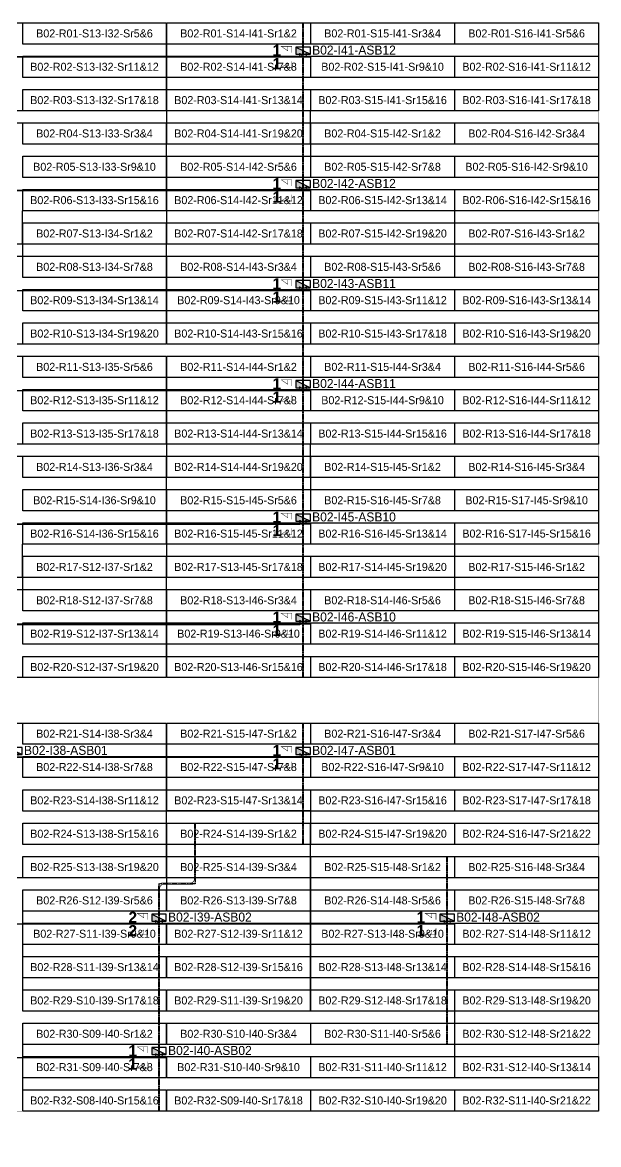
# Model space of a CAD drawing. Header units: metres. Extents: x 531689 to 532245, y 2673919 to 2674172.
# Drawn here: x 532115.4 to 532244.9, y 2673919.3 to 2674171.7 of the extents above; entities that cross this region are included whole.
import ezdxf
from ezdxf.enums import TextEntityAlignment as Align

# ---------------------------------------------------------------- set-up
doc = ezdxf.new("R2010")
doc.units = ezdxf.units.M
doc.header["$MEASUREMENT"] = 0
doc.linetypes.add('CENTER', pattern=[2, 1.25, -0.25, 0.25, -0.25])
doc.layers.add('Boundary-12.5 MW Block', color=6, linetype='Continuous', lineweight=9)
doc.layers.add('PILE', color=1, linetype='Continuous', lineweight=15)
for name, color, linetype in [('DC Trench BL-02', 40, 'Continuous'), ('E-Inverter Grouping', 2, 'Continuous'), ('Inverter Block-02', 7, 'Continuous'), ('LT Cable(AG) INV to LT Panel BL-02', 2, 'Continuous'), ('Messenger Wire Block-02 (Master Path)', 30, 'Continuous'), ('Messenger Wire Block-02 (MW Path)', 191, 'Continuous'), ('MMS Table Block-02', 8, 'Continuous'), ('Plan Line - DC BL-02', 40, 'Continuous'), ('Section Marking BL-02', 2, 'Continuous')]:
    doc.layers.add(name, color=color, linetype=linetype)
doc.styles.add('BoldTextStyle', font='arialbd.ttf')
doc.styles.get("Standard").update_dxf_attribs({"font": 'Adani Regular.ttf'})

# ---------------------------------------------------------------- blocks, each defined once
blk = doc.blocks.new('MMS Table (32.292 x 4.788)')
at = {"color": 0}
blk.add_lwpolyline([(0, -0.002), (0, 4.786), (32.292, 4.786), (32.292, -0.002)], close=True, dxfattribs=at)
at = {"color": 7}
blk.add_attdef('ID1', text='', height=1.8, dxfattribs=at).set_placement((16.146, 2.392), align=Align.MIDDLE_CENTER)
blk = doc.blocks.new('Inverter Block')
h = blk.add_hatch(color=0)
h.dxf.hatch_style = 1
h.paths.add_polyline_path([(-1.46, 2.27), (-1.46, 0.85), (1.46, 0.85)])
at = {"color": 0}
blk.add_lwpolyline([(1.46, 2.27), (-1.46, 2.27), (-1.46, 0.85), (1.46, 0.85)], close=True, dxfattribs=at)
blk.add_lwpolyline([(-1.46, 2.27), (1.46, 0.85)], dxfattribs=at)
at = {"layer": 'PILE'}
for centre in [(-0.61, 0.85), (0.61, 0.85)]:
    blk.add_circle(centre, 0.156, dxfattribs=at)
at = {"color": 7}
blk.add_attdef('ID', (-1.46, 3.01), '', height=1.8, dxfattribs=at)

msp = doc.modelspace()

# ---------------------------------------------------------------- linework, layer by layer
at = {"layer": 'Boundary-12.5 MW Block', "const_width": 0.05}
msp.add_lwpolyline([(531689.41, 2674066.58), (531721.8, 2674066.58), (531721.8, 2674171.58), (532244.88, 2674171.58), (532244.88, 2673926.79), (531953.35, 2673926.79), (531953.35, 2673919.29), (531888.66, 2673919.29), (531888.66, 2673934.29), (531856.27, 2673934.29), (531856.27, 2673949.29), (531818.98, 2673949.29), (531818.98, 2673956.79), (531786.59, 2673956.79), (531786.59, 2673971.79), (531754.2, 2673971.79), (531754.2, 2673979.29), (531721.8, 2673979.29), (531721.8, 2673994.29), (531689.41, 2673994.29)], close=True, dxfattribs=at)
at = {"layer": 'DC Trench BL-02', "color": 40, "const_width": 0.15}
for points in [[(532178.6, 2674171.58), (532178.3, 2674171.58), (532178.3, 2674024.29), (532178.6, 2674024.29)], [(532178.6, 2674014.08), (532178.3, 2674014.08), (532178.3, 2673986.79), (532178.6, 2673986.79)], [(532210.99, 2673984.08), (532210.69, 2673984.08), (532210.69, 2673941.79), (532210.99, 2673941.79)]]:
    msp.add_lwpolyline(points, close=True, dxfattribs=at)
msp.add_lwpolyline([(532146.21, 2673976.88, -0.414214), (532147.11, 2673977.78), (532153.42, 2673977.78, 0.414214), (532154.32, 2673978.68), (532154.32, 2673991.58), (532154.02, 2673991.58), (532154.02, 2673978.98, -0.414214), (532153.12, 2673978.08), (532146.81, 2673978.08, 0.414214), (532145.91, 2673977.18), (532145.91, 2673926.79), (532146.21, 2673926.79)], format="xyb", close=True, dxfattribs=at)
at = {"layer": 'E-Inverter Grouping', "color": 3}
for points in [[(532147.7, 2674171.58), (532147.7, 2674151.79), (532082.92, 2674151.79), (532082.92, 2674144.29), (532050.62, 2674144.29), (532050.62, 2674171.58)], [(532244.88, 2674171.58), (532244.88, 2674151.79), (532180.09, 2674151.79), (532180.09, 2674144.29), (532147.8, 2674144.29), (532147.8, 2674171.58)], [(532147.7, 2674149.08), (532147.7, 2674129.29), (532115.31, 2674129.29), (532115.31, 2674121.79), (532050.62, 2674121.79), (532050.62, 2674141.58), (532083.02, 2674141.58), (532083.02, 2674149.08)], [(532244.88, 2674149.08), (532244.88, 2674129.29), (532212.48, 2674129.29), (532212.48, 2674121.79), (532147.8, 2674121.79), (532147.8, 2674141.58), (532180.19, 2674141.58), (532180.19, 2674149.08)], [(532147.7, 2674099.29), (532050.62, 2674099.29), (532050.62, 2674119.08), (532115.41, 2674119.08), (532115.41, 2674126.58), (532147.7, 2674126.58)], [(532244.88, 2674099.29), (532147.8, 2674099.29), (532147.8, 2674119.08), (532212.58, 2674119.08), (532212.58, 2674126.58), (532244.88, 2674126.58)], [(532147.7, 2674096.58), (532147.7, 2674076.79), (532082.92, 2674076.79), (532082.92, 2674069.29), (532050.62, 2674069.29), (532050.62, 2674096.58)], [(532244.88, 2674096.58), (532244.88, 2674076.79), (532180.09, 2674076.79), (532180.09, 2674069.29), (532147.8, 2674069.29), (532147.8, 2674096.58)], [(532147.7, 2674074.08), (532147.7, 2674054.29), (532115.31, 2674054.29), (532115.31, 2674046.79), (532050.62, 2674046.79), (532050.62, 2674066.58), (532083.02, 2674066.58), (532083.02, 2674074.08)], [(532244.88, 2674074.08), (532244.88, 2674054.29), (532212.48, 2674054.29), (532212.48, 2674046.79), (532147.8, 2674046.79), (532147.8, 2674066.58), (532180.19, 2674066.58), (532180.19, 2674074.08)], [(532147.7, 2674024.29), (532050.62, 2674024.29), (532050.62, 2674044.08), (532115.41, 2674044.08), (532115.41, 2674051.58), (532147.7, 2674051.58)], [(532244.88, 2674024.29), (532147.8, 2674024.29), (532147.8, 2674044.08), (532212.58, 2674044.08), (532212.58, 2674051.58), (532244.88, 2674051.58)], [(532147.7, 2673979.29), (532083.02, 2673979.29), (532083.02, 2674014.08), (532147.7, 2674014.08)], [(532180.09, 2673949.29), (532115.41, 2673949.29), (532115.41, 2673976.58), (532147.8, 2673976.58), (532147.8, 2673991.58), (532180.09, 2673991.58)]]:
    msp.add_lwpolyline(points, close=True, dxfattribs=at)
at = {"layer": 'E-Inverter Grouping'}
for points in [[(532244.88, 2673986.79), (532180.19, 2673986.79), (532180.19, 2673994.29), (532147.8, 2673994.29), (532147.8, 2674014.08), (532244.88, 2674014.08)], [(532244.88, 2673941.79), (532212.58, 2673941.79), (532212.58, 2673949.29), (532180.19, 2673949.29), (532180.19, 2673984.08), (532244.88, 2673984.08)], [(532212.48, 2673939.08), (532244.88, 2673939.08), (532244.88, 2673926.79), (532115.41, 2673926.79), (532115.41, 2673946.58), (532212.48, 2673946.58)]]:
    msp.add_lwpolyline(points, close=True, dxfattribs=at)
at = {"layer": 'LT Cable(AG) INV to LT Panel BL-02', "color": 5}
for points in [[(532009.91, 2674039.74, -0.317911), (532009.31, 2674040.59), (532009.31, 2674043.79, 0.214019), (532009.01, 2674044.46), (532002.29, 2674050.44, -0.214019), (532001.99, 2674051.11), (532001.99, 2674052.87, -0.0289), (532002, 2674052.97), (532002.05, 2674053.45, 0.0289), (532002.06, 2674053.56), (532002.06, 2674163.08, -0.414214), (532002.96, 2674163.98), (532177.55, 2674163.98, 0.414214), (532178.45, 2674164.88), (532178.45, 2674165.19)], [(532009.91, 2674039.81, -0.301586), (532009.36, 2674040.64), (532009.36, 2674043.81, 0.214019), (532009.06, 2674044.48), (532002.34, 2674050.46, -0.214019), (532002.04, 2674051.13), (532002.04, 2674052.87, -0.0289), (532002.05, 2674052.97), (532002.1, 2674053.45, 0.0289), (532002.11, 2674053.55), (532002.11, 2674133.03, -0.414214), (532003.01, 2674133.93), (532177.55, 2674133.93, 0.414214), (532178.45, 2674134.83), (532178.45, 2674135.19)], [(532011.98, 2674039.79), (532010.31, 2674039.79, -0.414214), (532009.41, 2674040.69), (532009.41, 2674043.83, 0.214019), (532009.11, 2674044.5), (532002.39, 2674050.48, -0.214019), (532002.09, 2674051.15), (532002.09, 2674052.86, -0.0289), (532002.1, 2674052.97), (532002.15, 2674053.45, 0.0289), (532002.16, 2674053.55), (532002.16, 2674110.48, -0.414214), (532003.06, 2674111.38), (532177.55, 2674111.38, 0.414214), (532178.45, 2674112.28), (532178.45, 2674112.69)], [(532011.98, 2674039.84), (532010.36, 2674039.84, -0.414214), (532009.46, 2674040.74), (532009.46, 2674043.86, 0.214019), (532009.16, 2674044.53), (532002.44, 2674050.51, -0.214019), (532002.14, 2674051.18), (532002.14, 2674052.86, -0.0289), (532002.15, 2674052.97), (532002.2, 2674053.44, 0.0289), (532002.21, 2674053.55), (532002.21, 2674087.93, -0.414214), (532003.11, 2674088.83), (532177.55, 2674088.83, 0.414214), (532178.45, 2674089.73), (532178.45, 2674090.19)], [(532013.92, 2674039.89), (532010.41, 2674039.89, -0.414214), (532009.51, 2674040.79), (532009.51, 2674043.88, 0.214019), (532009.21, 2674044.55), (532002.49, 2674050.53, -0.214019), (532002.19, 2674051.2), (532002.19, 2674052.86, -0.0289), (532002.2, 2674052.96), (532002.25, 2674053.44, 0.0289), (532002.26, 2674053.55), (532002.26, 2674057.88, -0.414214), (532003.16, 2674058.78), (532177.55, 2674058.78, 0.414214), (532178.45, 2674059.68), (532178.45, 2674060.19)], [(532013.92, 2674039.94), (532010.46, 2674039.94, -0.414214), (532009.56, 2674040.84), (532009.56, 2674043.9, 0.214019), (532009.26, 2674044.57), (532002.54, 2674050.55, -0.214019), (532002.24, 2674051.22), (532002.24, 2674052.86, -0.0289), (532002.25, 2674052.96), (532002.3, 2674053.44, 0.0289), (532002.31, 2674053.54), (532002.31, 2674057.83, -0.414214), (532003.21, 2674058.73), (532051.29, 2674058.73, -0.414214), (532052.19, 2674057.83), (532052.19, 2674037.13, 0.414214), (532053.09, 2674036.23), (532177.55, 2674036.23, 0.414214), (532178.45, 2674037.13), (532178.45, 2674037.69)], [(532010.88, 2674037.18), (532007.56, 2674037.18, 0.024624), (532007.47, 2674037.17), (532006.1, 2674037.04, -0.051898), (532005.91, 2674037.02), (532002.81, 2674037.02, 0.414484), (532001.91, 2674036.12), (532001.93, 2674015.34, 0.083498), (532001.98, 2674015.04), (532002.08, 2674014.75, -0.083731), (532002.13, 2674014.46), (532002.13, 2673939.75, 0.414214), (532003.03, 2673938.85), (532145.16, 2673938.85, 0.414214), (532146.06, 2673939.75), (532146.06, 2673940.19)], [(532010.88, 2674037.13), (532007.56, 2674037.13, 0.024721), (532007.47, 2674037.12), (532006.1, 2674036.99, -0.051898), (532005.92, 2674036.97), (532002.86, 2674036.97, 0.414484), (532001.96, 2674036.07), (532001.98, 2674015.35, 0.083498), (532002.03, 2674015.05), (532002.13, 2674014.76, -0.083731), (532002.18, 2674014.47), (532002.18, 2673969.8, 0.414214), (532003.08, 2673968.9), (532209.94, 2673968.9, 0.414214), (532210.84, 2673969.8), (532210.84, 2673970.19)], [(532010.88, 2674037.1), (532007.56, 2674037.1, 0.024769), (532007.47, 2674037.1), (532006.11, 2674036.96, -0.051898), (532005.92, 2674036.94), (532002.89, 2674036.94, 0.414484), (532001.99, 2674036.04), (532002.01, 2674015.35, 0.083498), (532002.06, 2674015.06), (532002.16, 2674014.77, -0.083731), (532002.21, 2674014.47), (532002.21, 2673969.83, 0.414214), (532003.11, 2673968.93), (532145.16, 2673968.93, 0.414214), (532146.06, 2673969.83), (532146.06, 2673970.19)], [(532013.04, 2674037.05), (532007.56, 2674037.05, 0.024865), (532007.47, 2674037.05), (532006.11, 2674036.91, -0.051898), (532005.93, 2674036.89), (532002.94, 2674036.89, 0.414484), (532002.04, 2674035.99), (532002.06, 2674015.36, 0.083498), (532002.11, 2674015.06), (532002.21, 2674014.77, -0.083731), (532002.26, 2674014.48), (532002.26, 2674007.38, 0.414214), (532003.16, 2674006.48), (532177.55, 2674006.48, 0.414214), (532178.45, 2674007.38), (532178.45, 2674007.69)]]:
    msp.add_lwpolyline(points, format="xyb", dxfattribs=at)
at = {"layer": 'Messenger Wire Block-02 (Master Path)'}
for points in [[(532002.16, 2674163.88), (532180.09, 2674163.88)], [(532002.16, 2674133.88), (532180.09, 2674133.88)], [(532002.16, 2674111.38), (532180.09, 2674111.38)], [(532002.16, 2674088.88), (532180.09, 2674088.88)], [(532002.16, 2674058.88), (532180.09, 2674058.88)], [(532052.34, 2674036.38), (532180.09, 2674036.38)], [(532002.16, 2674006.38), (532180.09, 2674006.38)], [(531888.66, 2673968.88), (532212.48, 2673968.88)], [(531921.06, 2673938.88), (532147.7, 2673938.88)]]:
    msp.add_lwpolyline(points, dxfattribs=at)
at = {"layer": 'Messenger Wire Block-02 (MW Path)', "const_width": 0.1}
for points in [[(532002.16, 2674163.88), (532180.09, 2674163.88)], [(532002.16, 2674133.88), (532180.09, 2674133.88)], [(532002.16, 2674111.38), (532180.09, 2674111.38)], [(532002.16, 2674088.88), (532180.09, 2674088.88)], [(532002.16, 2674058.88), (532180.09, 2674058.88)], [(532052.34, 2674036.38), (532180.09, 2674036.38)], [(532002.16, 2674006.38), (532180.09, 2674006.38)], [(531888.66, 2673968.88), (532212.48, 2673968.88)], [(531921.06, 2673938.88), (532147.7, 2673938.88)]]:
    msp.add_lwpolyline(points, dxfattribs=at)
at = {"layer": 'Plan Line - DC BL-02', "color": 6, "linetype": 'CENTER'}
for points in [[(532178.45, 2674171.58), (532178.45, 2674024.29)], [(532178.45, 2674014.08), (532178.45, 2673986.79)], [(532154.17, 2673991.58), (532154.17, 2673977.93), (532146.06, 2673977.93)], [(532210.84, 2673984.08), (532210.84, 2673941.79)], [(532146.06, 2673977.93), (532146.06, 2673926.79)]]:
    msp.add_lwpolyline(points, dxfattribs=at)
at = {"layer": 'Section Marking BL-02', "color": 94, "lineweight": 35, "true_color": 0x00a500, "const_width": 0.1}
for points in [[(532175.95, 2674164.88), (532175.95, 2674166.27), (532173.55, 2674166.27), (532175.03, 2674165.26), (532175.03, 2674166.27)], [(532175.95, 2674162.88), (532175.95, 2674161.49), (532173.55, 2674161.49), (532175.03, 2674162.5), (532175.03, 2674161.49)], [(532175.95, 2674134.88), (532175.95, 2674136.27), (532173.55, 2674136.27), (532175.03, 2674135.26), (532175.03, 2674136.27)], [(532175.95, 2674132.88), (532175.95, 2674131.49), (532173.55, 2674131.49), (532175.03, 2674132.5), (532175.03, 2674131.49)], [(532175.95, 2674112.38), (532175.95, 2674113.77), (532173.55, 2674113.77), (532175.03, 2674112.76), (532175.03, 2674113.77)], [(532175.95, 2674110.38), (532175.95, 2674108.99), (532173.55, 2674108.99), (532175.03, 2674110), (532175.03, 2674108.99)], [(532175.95, 2674089.88), (532175.95, 2674091.27), (532173.55, 2674091.27), (532175.03, 2674090.26), (532175.03, 2674091.27)], [(532175.95, 2674087.88), (532175.95, 2674086.49), (532173.55, 2674086.49), (532175.03, 2674087.5), (532175.03, 2674086.49)], [(532175.95, 2674059.88), (532175.95, 2674061.27), (532173.55, 2674061.27), (532175.03, 2674060.26), (532175.03, 2674061.27)], [(532175.95, 2674057.88), (532175.95, 2674056.49), (532173.55, 2674056.49), (532175.03, 2674057.5), (532175.03, 2674056.49)], [(532175.95, 2674037.38), (532175.95, 2674038.77), (532173.55, 2674038.77), (532175.03, 2674037.76), (532175.03, 2674038.77)], [(532175.95, 2674035.38), (532175.95, 2674033.99), (532173.55, 2674033.99), (532175.03, 2674035), (532175.03, 2674033.99)], [(532175.95, 2674007.38), (532175.95, 2674008.77), (532173.55, 2674008.77), (532175.03, 2674007.76), (532175.03, 2674008.77)], [(532175.95, 2674005.38), (532175.95, 2674003.99), (532173.55, 2674003.99), (532175.03, 2674005), (532175.03, 2674003.99)], [(532143.56, 2673969.88), (532143.56, 2673971.27), (532141.16, 2673971.27), (532142.64, 2673970.26), (532142.64, 2673971.27)], [(532208.34, 2673969.88), (532208.34, 2673971.27), (532205.94, 2673971.27), (532207.42, 2673970.26), (532207.42, 2673971.27)], [(532143.56, 2673967.88), (532143.56, 2673966.49), (532141.16, 2673966.49), (532142.64, 2673967.5), (532142.64, 2673966.49)], [(532208.34, 2673967.88), (532208.34, 2673966.49), (532205.94, 2673966.49), (532207.42, 2673967.5), (532207.42, 2673966.49)], [(532143.56, 2673939.88), (532143.56, 2673941.27), (532141.16, 2673941.27), (532142.64, 2673940.26), (532142.64, 2673941.27)], [(532143.56, 2673937.88), (532143.56, 2673936.49), (532141.16, 2673936.49), (532142.64, 2673937.5), (532142.64, 2673936.49)]]:
    msp.add_lwpolyline(points, dxfattribs=at)

# ---------------------------------------------------------------- block references
at = {"layer": 'Inverter Block-02'}
ref = msp.add_blockref('Inverter Block', (532178.45, 2674163.53), dxfattribs=dict(at, xscale=1.124999999976148, yscale=1.124999999976148, zscale=1.124999999976148))
ref.add_attrib('ID', 'B02-I41-ASB12', (532180.5, 2674164.42), dxfattribs={"layer": '0', "color": 7, "height": 2.025})
ref = msp.add_blockref('Inverter Block', (532178.45, 2674133.53), dxfattribs=dict(at, xscale=1.124999999976148, yscale=1.124999999976148, zscale=1.124999999976148))
ref.add_attrib('ID', 'B02-I42-ASB12', (532180.5, 2674134.42), dxfattribs={"layer": '0', "color": 7, "height": 2.025})
ref = msp.add_blockref('Inverter Block', (532178.45, 2674111.03), dxfattribs=dict(at, xscale=1.124999999976148, yscale=1.124999999976148, zscale=1.124999999976148))
ref.add_attrib('ID', 'B02-I43-ASB11', (532180.5, 2674111.92), dxfattribs={"layer": '0', "color": 7, "height": 2.025})
ref = msp.add_blockref('Inverter Block', (532178.45, 2674088.53), dxfattribs=dict(at, xscale=1.124999999976148, yscale=1.124999999976148, zscale=1.124999999976148))
ref.add_attrib('ID', 'B02-I44-ASB11', (532180.5, 2674089.42), dxfattribs={"layer": '0', "color": 7, "height": 2.025})
ref = msp.add_blockref('Inverter Block', (532178.45, 2674058.53), dxfattribs=dict(at, xscale=1.124999999976148, yscale=1.124999999976148, zscale=1.124999999976148))
ref.add_attrib('ID', 'B02-I45-ASB10', (532180.5, 2674059.42), dxfattribs={"layer": '0', "color": 7, "height": 2.025})
ref = msp.add_blockref('Inverter Block', (532178.45, 2674036.03), dxfattribs=dict(at, xscale=1.124999999976148, yscale=1.124999999976148, zscale=1.124999999976148))
ref.add_attrib('ID', 'B02-I46-ASB10', (532180.5, 2674036.92), dxfattribs={"layer": '0', "color": 7, "height": 2.025})
ref = msp.add_blockref('Inverter Block', (532113.67, 2674006.03), dxfattribs=dict(at, xscale=1.124999999976148, yscale=1.124999999976148, zscale=1.124999999976148))
ref.add_attrib('ID', 'B02-I38-ASB01', (532115.71, 2674006.92), dxfattribs={"layer": '0', "color": 7, "height": 2.025})
ref = msp.add_blockref('Inverter Block', (532178.45, 2674006.03), dxfattribs=dict(at, xscale=1.124999999976148, yscale=1.124999999976148, zscale=1.124999999976148))
ref.add_attrib('ID', 'B02-I47-ASB01', (532180.5, 2674006.92), dxfattribs={"layer": '0', "color": 7, "height": 2.025})
ref = msp.add_blockref('Inverter Block', (532146.06, 2673968.53), dxfattribs=dict(at, xscale=1.124999999976148, yscale=1.124999999976148, zscale=1.124999999976148))
ref.add_attrib('ID', 'B02-I39-ASB02', (532148.1, 2673969.42), dxfattribs={"layer": '0', "color": 7, "height": 2.025})
ref = msp.add_blockref('Inverter Block', (532210.84, 2673968.53), dxfattribs=dict(at, xscale=1.124999999976148, yscale=1.124999999976148, zscale=1.124999999976148))
ref.add_attrib('ID', 'B02-I48-ASB02', (532212.89, 2673969.42), dxfattribs={"layer": '0', "color": 7, "height": 2.025})
ref = msp.add_blockref('Inverter Block', (532146.06, 2673938.53), dxfattribs=dict(at, xscale=1.124999999976148, yscale=1.124999999976148, zscale=1.124999999976148))
ref.add_attrib('ID', 'B02-I40-ASB02', (532148.1, 2673939.42), dxfattribs={"layer": '0', "color": 7, "height": 2.025})
at = {"layer": 'MMS Table Block-02'}
for p, values in [((532115.41, 2674166.79), {'ID1': 'B02-R01-S13-I32-Sr5&6'}), ((532147.8, 2674166.79), {'ID1': 'B02-R01-S14-I41-Sr1&2'}), ((532180.19, 2674166.79), {'ID1': 'B02-R01-S15-I41-Sr3&4'}), ((532212.58, 2674166.79), {'ID1': 'B02-R01-S16-I41-Sr5&6'}), ((532115.41, 2674159.29), {'ID1': 'B02-R02-S13-I32-Sr11&12'}), ((532147.8, 2674159.29), {'ID1': 'B02-R02-S14-I41-Sr7&8'}), ((532180.19, 2674159.29), {'ID1': 'B02-R02-S15-I41-Sr9&10'}), ((532212.58, 2674159.29), {'ID1': 'B02-R02-S16-I41-Sr11&12'}), ((532115.41, 2674151.79), {'ID1': 'B02-R03-S13-I32-Sr17&18'}), ((532147.8, 2674151.79), {'ID1': 'B02-R03-S14-I41-Sr13&14'}), ((532180.19, 2674151.79), {'ID1': 'B02-R03-S15-I41-Sr15&16'}), ((532212.58, 2674151.79), {'ID1': 'B02-R03-S16-I41-Sr17&18'}), ((532115.41, 2674144.29), {'ID1': 'B02-R04-S13-I33-Sr3&4'}), ((532147.8, 2674144.29), {'ID1': 'B02-R04-S14-I41-Sr19&20'}), ((532180.19, 2674144.29), {'ID1': 'B02-R04-S15-I42-Sr1&2'}), ((532212.58, 2674144.29), {'ID1': 'B02-R04-S16-I42-Sr3&4'}), ((532115.41, 2674136.79), {'ID1': 'B02-R05-S13-I33-Sr9&10'}), ((532147.8, 2674136.79), {'ID1': 'B02-R05-S14-I42-Sr5&6'}), ((532180.19, 2674136.79), {'ID1': 'B02-R05-S15-I42-Sr7&8'}), ((532212.58, 2674136.79), {'ID1': 'B02-R05-S16-I42-Sr9&10'}), ((532115.41, 2674129.29), {'ID1': 'B02-R06-S13-I33-Sr15&16'}), ((532147.8, 2674129.29), {'ID1': 'B02-R06-S14-I42-Sr11&12'}), ((532180.19, 2674129.29), {'ID1': 'B02-R06-S15-I42-Sr13&14'}), ((532212.58, 2674129.29), {'ID1': 'B02-R06-S16-I42-Sr15&16'}), ((532115.41, 2674121.79), {'ID1': 'B02-R07-S13-I34-Sr1&2'}), ((532147.8, 2674121.79), {'ID1': 'B02-R07-S14-I42-Sr17&18'}), ((532180.19, 2674121.79), {'ID1': 'B02-R07-S15-I42-Sr19&20'}), ((532212.58, 2674121.79), {'ID1': 'B02-R07-S16-I43-Sr1&2'}), ((532115.41, 2674114.29), {'ID1': 'B02-R08-S13-I34-Sr7&8'}), ((532147.8, 2674114.29), {'ID1': 'B02-R08-S14-I43-Sr3&4'}), ((532180.19, 2674114.29), {'ID1': 'B02-R08-S15-I43-Sr5&6'}), ((532212.58, 2674114.29), {'ID1': 'B02-R08-S16-I43-Sr7&8'}), ((532115.41, 2674106.79), {'ID1': 'B02-R09-S13-I34-Sr13&14'}), ((532147.8, 2674106.79), {'ID1': 'B02-R09-S14-I43-Sr9&10'}), ((532180.19, 2674106.79), {'ID1': 'B02-R09-S15-I43-Sr11&12'}), ((532212.58, 2674106.79), {'ID1': 'B02-R09-S16-I43-Sr13&14'}), ((532115.41, 2674099.29), {'ID1': 'B02-R10-S13-I34-Sr19&20'}), ((532147.8, 2674099.29), {'ID1': 'B02-R10-S14-I43-Sr15&16'}), ((532180.19, 2674099.29), {'ID1': 'B02-R10-S15-I43-Sr17&18'}), ((532212.58, 2674099.29), {'ID1': 'B02-R10-S16-I43-Sr19&20'}), ((532115.41, 2674091.79), {'ID1': 'B02-R11-S13-I35-Sr5&6'}), ((532147.8, 2674091.79), {'ID1': 'B02-R11-S14-I44-Sr1&2'}), ((532180.19, 2674091.79), {'ID1': 'B02-R11-S15-I44-Sr3&4'}), ((532212.58, 2674091.79), {'ID1': 'B02-R11-S16-I44-Sr5&6'}), ((532115.41, 2674084.29), {'ID1': 'B02-R12-S13-I35-Sr11&12'}), ((532147.8, 2674084.29), {'ID1': 'B02-R12-S14-I44-Sr7&8'}), ((532180.19, 2674084.29), {'ID1': 'B02-R12-S15-I44-Sr9&10'}), ((532212.58, 2674084.29), {'ID1': 'B02-R12-S16-I44-Sr11&12'}), ((532115.41, 2674076.79), {'ID1': 'B02-R13-S13-I35-Sr17&18'}), ((532147.8, 2674076.79), {'ID1': 'B02-R13-S14-I44-Sr13&14'}), ((532180.19, 2674076.79), {'ID1': 'B02-R13-S15-I44-Sr15&16'}), ((532212.58, 2674076.79), {'ID1': 'B02-R13-S16-I44-Sr17&18'}), ((532115.41, 2674069.29), {'ID1': 'B02-R14-S13-I36-Sr3&4'}), ((532147.8, 2674069.29), {'ID1': 'B02-R14-S14-I44-Sr19&20'}), ((532180.19, 2674069.29), {'ID1': 'B02-R14-S15-I45-Sr1&2'}), ((532212.58, 2674069.29), {'ID1': 'B02-R14-S16-I45-Sr3&4'}), ((532115.41, 2674061.79), {'ID1': 'B02-R15-S14-I36-Sr9&10'}), ((532147.8, 2674061.79), {'ID1': 'B02-R15-S15-I45-Sr5&6'}), ((532180.19, 2674061.79), {'ID1': 'B02-R15-S16-I45-Sr7&8'}), ((532212.58, 2674061.79), {'ID1': 'B02-R15-S17-I45-Sr9&10'}), ((532115.41, 2674054.29), {'ID1': 'B02-R16-S14-I36-Sr15&16'}), ((532147.8, 2674054.29), {'ID1': 'B02-R16-S15-I45-Sr11&12'}), ((532180.19, 2674054.29), {'ID1': 'B02-R16-S16-I45-Sr13&14'}), ((532212.58, 2674054.29), {'ID1': 'B02-R16-S17-I45-Sr15&16'}), ((532115.41, 2674046.79), {'ID1': 'B02-R17-S12-I37-Sr1&2'}), ((532147.8, 2674046.79), {'ID1': 'B02-R17-S13-I45-Sr17&18'}), ((532180.19, 2674046.79), {'ID1': 'B02-R17-S14-I45-Sr19&20'}), ((532212.58, 2674046.79), {'ID1': 'B02-R17-S15-I46-Sr1&2'}), ((532115.41, 2674039.29), {'ID1': 'B02-R18-S12-I37-Sr7&8'}), ((532147.8, 2674039.29), {'ID1': 'B02-R18-S13-I46-Sr3&4'}), ((532180.19, 2674039.29), {'ID1': 'B02-R18-S14-I46-Sr5&6'}), ((532212.58, 2674039.29), {'ID1': 'B02-R18-S15-I46-Sr7&8'}), ((532115.41, 2674031.79), {'ID1': 'B02-R19-S12-I37-Sr13&14'}), ((532147.8, 2674031.79), {'ID1': 'B02-R19-S13-I46-Sr9&10'}), ((532180.19, 2674031.79), {'ID1': 'B02-R19-S14-I46-Sr11&12'}), ((532212.58, 2674031.79), {'ID1': 'B02-R19-S15-I46-Sr13&14'}), ((532115.41, 2674024.29), {'ID1': 'B02-R20-S12-I37-Sr19&20'}), ((532147.8, 2674024.29), {'ID1': 'B02-R20-S13-I46-Sr15&16'}), ((532180.19, 2674024.29), {'ID1': 'B02-R20-S14-I46-Sr17&18'}), ((532212.58, 2674024.29), {'ID1': 'B02-R20-S15-I46-Sr19&20'}), ((532115.41, 2674009.29), {'ID1': 'B02-R21-S14-I38-Sr3&4'}), ((532147.8, 2674009.29), {'ID1': 'B02-R21-S15-I47-Sr1&2'}), ((532180.19, 2674009.29), {'ID1': 'B02-R21-S16-I47-Sr3&4'}), ((532212.58, 2674009.29), {'ID1': 'B02-R21-S17-I47-Sr5&6'}), ((532115.41, 2674001.79), {'ID1': 'B02-R22-S14-I38-Sr7&8'}), ((532147.8, 2674001.79), {'ID1': 'B02-R22-S15-I47-Sr7&8'}), ((532180.19, 2674001.79), {'ID1': 'B02-R22-S16-I47-Sr9&10'}), ((532212.58, 2674001.79), {'ID1': 'B02-R22-S17-I47-Sr11&12'}), ((532115.41, 2673994.29), {'ID1': 'B02-R23-S14-I38-Sr11&12'}), ((532147.8, 2673994.29), {'ID1': 'B02-R23-S15-I47-Sr13&14'}), ((532180.19, 2673994.29), {'ID1': 'B02-R23-S16-I47-Sr15&16'}), ((532212.58, 2673994.29), {'ID1': 'B02-R23-S17-I47-Sr17&18'}), ((532115.41, 2673986.79), {'ID1': 'B02-R24-S13-I38-Sr15&16'}), ((532147.8, 2673986.79), {'ID1': 'B02-R24-S14-I39-Sr1&2'}), ((532180.19, 2673986.79), {'ID1': 'B02-R24-S15-I47-Sr19&20'}), ((532212.58, 2673986.79), {'ID1': 'B02-R24-S16-I47-Sr21&22'}), ((532115.41, 2673979.29), {'ID1': 'B02-R25-S13-I38-Sr19&20'}), ((532147.8, 2673979.29), {'ID1': 'B02-R25-S14-I39-Sr3&4'}), ((532180.19, 2673979.29), {'ID1': 'B02-R25-S15-I48-Sr1&2'}), ((532212.58, 2673979.29), {'ID1': 'B02-R25-S16-I48-Sr3&4'}), ((532115.41, 2673971.79), {'ID1': 'B02-R26-S12-I39-Sr5&6'}), ((532147.8, 2673971.79), {'ID1': 'B02-R26-S13-I39-Sr7&8'}), ((532180.19, 2673971.79), {'ID1': 'B02-R26-S14-I48-Sr5&6'}), ((532212.58, 2673971.79), {'ID1': 'B02-R26-S15-I48-Sr7&8'}), ((532115.41, 2673964.29), {'ID1': 'B02-R27-S11-I39-Sr9&10'}), ((532147.8, 2673964.29), {'ID1': 'B02-R27-S12-I39-Sr11&12'}), ((532180.19, 2673964.29), {'ID1': 'B02-R27-S13-I48-Sr9&10'}), ((532212.58, 2673964.29), {'ID1': 'B02-R27-S14-I48-Sr11&12'}), ((532115.41, 2673956.79), {'ID1': 'B02-R28-S11-I39-Sr13&14'}), ((532147.8, 2673956.79), {'ID1': 'B02-R28-S12-I39-Sr15&16'}), ((532180.19, 2673956.79), {'ID1': 'B02-R28-S13-I48-Sr13&14'}), ((532212.58, 2673956.79), {'ID1': 'B02-R28-S14-I48-Sr15&16'}), ((532115.41, 2673949.29), {'ID1': 'B02-R29-S10-I39-Sr17&18'}), ((532147.8, 2673949.29), {'ID1': 'B02-R29-S11-I39-Sr19&20'}), ((532180.19, 2673949.29), {'ID1': 'B02-R29-S12-I48-Sr17&18'}), ((532212.58, 2673949.29), {'ID1': 'B02-R29-S13-I48-Sr19&20'}), ((532115.41, 2673941.79), {'ID1': 'B02-R30-S09-I40-Sr1&2'}), ((532147.8, 2673941.79), {'ID1': 'B02-R30-S10-I40-Sr3&4'}), ((532180.19, 2673941.79), {'ID1': 'B02-R30-S11-I40-Sr5&6'}), ((532212.58, 2673941.79), {'ID1': 'B02-R30-S12-I48-Sr21&22'}), ((532115.41, 2673934.29), {'ID1': 'B02-R31-S09-I40-Sr7&8'}), ((532147.8, 2673934.29), {'ID1': 'B02-R31-S10-I40-Sr9&10'}), ((532180.19, 2673934.29), {'ID1': 'B02-R31-S11-I40-Sr11&12'}), ((532212.58, 2673934.29), {'ID1': 'B02-R31-S12-I40-Sr13&14'}), ((532115.41, 2673926.79), {'ID1': 'B02-R32-S08-I40-Sr15&16'}), ((532147.8, 2673926.79), {'ID1': 'B02-R32-S09-I40-Sr17&18'}), ((532180.19, 2673926.79), {'ID1': 'B02-R32-S10-I40-Sr19&20'}), ((532212.58, 2673926.79), {'ID1': 'B02-R32-S11-I40-Sr21&22'})]:
    msp.add_blockref('MMS Table (32.292 x 4.788)', p, dxfattribs=at).add_auto_attribs(values)

# ---------------------------------------------------------------- texts
at = {"layer": 'Section Marking BL-02', "color": 94, "true_color": 0x00a500, "style": 'BoldTextStyle'}
for s, p in [('1', (532172.55, 2674165.38)), ('1', (532172.55, 2674162.38)), ('1', (532172.55, 2674135.38)), ('1', (532172.55, 2674132.38)), ('1', (532172.55, 2674112.88)), ('1', (532172.55, 2674109.88)), ('1', (532172.55, 2674090.38)), ('1', (532172.55, 2674087.38)), ('1', (532172.55, 2674060.38)), ('1', (532172.55, 2674057.38)), ('1', (532172.55, 2674037.88)), ('1', (532172.55, 2674034.88)), ('1', (532172.55, 2674007.88)), ('1', (532172.55, 2674004.88)), ('2', (532140.16, 2673970.38)), ('1', (532204.94, 2673970.38)), ('2', (532140.16, 2673967.38)), ('1', (532204.94, 2673967.38)), ('1', (532140.16, 2673940.38)), ('1', (532140.16, 2673937.38))]:
    msp.add_text(s, height=2.5, dxfattribs=at).set_placement(p, align=Align.MIDDLE_CENTER)

doc.saveas('drawing.dxf')
